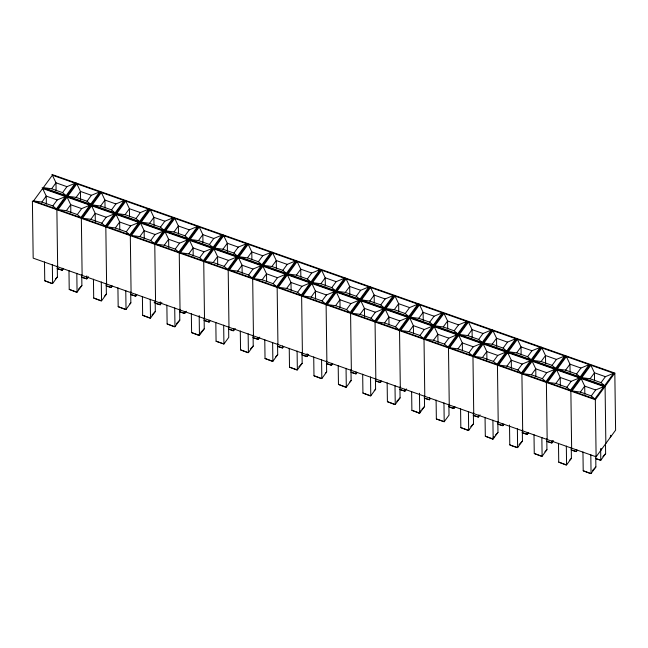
<?xml version="1.0" encoding="UTF-8"?>
<svg xmlns="http://www.w3.org/2000/svg" width="648" height="648" viewBox="0 0 648 648"><rect width="100%" height="100%" fill="white"/><g stroke="black" fill="none" stroke-linecap="round" stroke-linejoin="round"><path stroke-width="0.97" d="M33.558 200.912L42.638 188.487L65.456 196.538L56.376 208.964L33.558 200.912L41.885 202.063L52.836 205.918L56.376 208.964M43.303 187.62L52.383 175.195L75.2 183.246L66.12 195.672L43.303 187.62L51.629 188.762L62.581 192.626L66.12 195.672M41.885 202.063L46.243 196.101L42.638 188.487M51.629 188.762L55.987 182.801L52.383 175.195M52.836 205.918L57.194 199.957L65.456 196.538M62.581 192.626L66.938 186.665L75.2 183.246M76.359 183.084L56.878 209.709L57.656 266.782M58.037 209.547L67.117 197.122L89.934 205.173L80.854 217.598L58.037 209.547L66.363 210.697L77.306 214.561L80.854 217.598M67.781 196.255L76.861 183.829L99.679 191.881L90.599 204.306L67.781 196.255L76.108 197.397L87.051 201.261L90.599 204.306M66.363 210.697L70.721 204.736L67.117 197.122M76.108 197.397L80.465 191.435L76.861 183.829M77.306 214.561L81.664 208.599L89.934 205.173M87.051 201.261L91.409 195.299L99.679 191.881M100.837 191.719L81.348 218.344L82.126 275.424M82.507 218.19L91.595 205.764L114.413 213.816L105.324 226.241L82.507 218.19L90.842 219.332L101.785 223.196L105.324 226.241M92.251 204.889L101.339 192.464L124.149 200.516L115.069 212.941L92.251 204.889L100.586 206.04L111.529 209.895L115.069 212.941M90.842 219.332L95.199 213.37L91.595 205.764M100.586 206.04L104.944 200.078L101.339 192.464M57.267 266.028L57.421 276.947L52.601 283.541L51.816 283.524L44.753 280.77L44.493 261.914M63.415 268.782L62.338 270.248L57.947 268.952M101.785 223.196L106.142 217.234L114.413 213.816M111.529 209.895L115.887 203.942L124.149 200.516M125.315 200.362L105.827 226.986L106.604 284.059M106.985 226.824L116.065 214.399L138.883 222.45L129.803 234.876L106.985 226.824L115.312 227.966L126.263 231.83L129.803 234.876M116.729 213.532L125.809 201.099L148.627 209.15L139.547 221.584L116.729 213.532L125.056 214.674L136.007 218.538L139.547 221.584M115.312 227.966L119.669 222.005L116.065 214.399M125.056 214.674L129.414 208.713L125.809 201.099M81.745 274.663L81.891 285.582L77.072 292.175L76.294 292.159L69.223 289.405L68.972 270.548M88.42 276.68L86.816 278.883L82.418 277.595M126.263 231.83L130.621 225.869L138.883 222.45M136.007 218.538L140.365 212.576L148.627 209.15M140.041 222.288L130.305 235.621L131.082 292.694M140.049 222.321L149.785 208.996M131.463 235.459L140.543 223.034L163.361 231.085L154.281 243.51L131.463 235.459L139.79 236.609L150.733 240.473L154.281 243.51M141.207 222.167L150.287 209.741L173.105 217.793L164.025 230.218L141.207 222.167L149.534 223.309L160.477 227.173L164.025 230.218M139.79 236.609L144.148 230.648L140.543 223.034M149.534 223.309L153.892 217.347L150.287 209.741M106.223 283.298L106.369 294.216L101.55 300.818L100.764 300.802L93.701 298.048L93.442 279.183M112.363 286.051L111.294 287.518L106.896 286.23M150.733 240.473L155.091 234.511L163.361 231.085M160.477 227.173L164.835 221.211L173.105 217.793M174.263 217.631L154.775 244.256L155.552 301.328M155.933 244.102L165.021 231.676L187.839 239.728L178.751 252.153L155.933 244.102L164.268 245.244L175.211 249.107L178.751 252.153M165.677 230.801L174.766 218.376L197.575 226.427L188.495 238.853L165.677 230.801L174.012 231.944L184.955 235.807L188.495 238.853M164.268 245.244L168.626 239.282L165.021 231.676M174.012 231.944L178.37 225.99L174.766 218.376M130.694 291.94L130.847 302.859L126.028 309.452L125.242 309.436L118.179 306.682L117.92 287.825M136.841 294.694L135.764 296.152L131.374 294.864M175.211 249.107L179.569 243.146L187.839 239.728M184.955 235.807L189.313 229.846L197.575 226.427M198.742 226.265L179.253 252.89L180.031 309.971M180.411 252.736L189.491 240.311L212.309 248.362L203.229 260.788L180.411 252.736L188.738 253.878L199.689 257.742L203.229 260.788M190.156 239.436L199.236 227.011L222.053 235.062L212.973 247.487L190.156 239.436L198.482 240.586L209.434 244.45L212.973 247.487M188.738 253.878L193.096 247.917L189.491 240.311M198.482 240.586L202.84 234.625L199.236 227.011M155.172 300.575L155.318 311.494L150.498 318.087L149.72 318.071L142.649 315.317L142.398 296.46M161.846 302.592L160.242 304.795L155.844 303.499M199.689 257.742L204.047 251.78L212.309 248.362M209.434 244.45L213.791 238.488L222.053 235.062M223.212 234.908L203.731 261.533L204.509 318.605M204.889 261.371L213.97 248.945L236.787 256.997L227.707 269.422L204.889 261.371L213.216 262.513L224.159 266.377L227.707 269.422M214.634 248.079L223.714 235.653L246.532 243.705L237.452 256.13L214.634 248.079L222.961 249.221L233.904 253.085L237.452 256.13M213.216 262.513L217.574 256.559L213.97 248.945M222.961 249.221L227.318 243.259L223.714 235.653M179.65 309.209L179.796 320.128L174.976 326.73L174.191 326.714L167.127 323.959L166.868 305.095M186.324 311.234L184.721 313.43L180.322 312.142M224.159 266.377L228.517 260.415L236.787 256.997M233.904 253.085L238.261 247.123L246.532 243.705M247.69 243.543L228.201 270.167L228.979 327.24M229.36 270.005L238.448 257.58L261.266 265.631L252.177 278.057L229.36 270.005L237.695 271.156L248.638 275.019L252.177 278.057M239.104 256.713L248.192 244.288L271.01 252.339L261.922 264.765L239.104 256.713L247.439 257.855L258.382 261.719L261.922 264.765M237.695 271.156L242.052 265.194L238.448 257.58M247.439 257.855L251.797 251.894L248.192 244.288M191.346 313.737L191.606 332.594L198.669 335.348L200.337 333.072M204.12 317.852L204.274 328.763L199.454 335.364L198.669 335.348M210.268 320.598L209.191 322.064L204.8 320.776M248.638 275.019L252.995 269.058L261.266 265.631M258.382 261.719L262.74 255.758L271.01 252.339M272.168 252.177L252.68 278.802L253.457 335.883M253.838 278.648L262.918 266.223L285.736 274.274L276.656 286.7L253.838 278.648L262.165 279.79L273.116 283.654L276.656 286.7M263.582 265.348L272.662 252.923L295.48 260.974L286.4 273.399L263.582 265.348L271.909 266.498L282.86 270.354L286.4 273.399M262.165 279.79L266.522 273.829L262.918 266.223M271.909 266.498L276.267 260.536L272.662 252.923M229.271 329.411L232.883 330.691L234.001 329.168M235.273 328.504L233.669 330.707L232.883 330.691M273.116 283.654L277.474 277.692L285.736 274.274M282.86 270.354L287.218 264.392L295.48 260.974M296.638 260.82L277.158 287.445L277.935 344.517M278.316 287.283L287.396 274.857L310.214 282.909L301.134 295.334L278.316 287.283L286.643 288.425L297.586 292.289L301.134 295.334M288.06 273.983L297.14 261.557L319.958 269.609L310.878 282.034L288.06 273.983L296.387 275.133L307.33 278.996L310.878 282.034M286.643 288.425L291.001 282.463L287.396 274.857M296.387 275.133L300.745 269.171L297.14 261.557M253.076 335.121L253.222 346.04L248.403 352.634L247.617 352.617L240.554 349.863L240.295 331.007M259.751 337.138L258.147 339.341L253.749 338.045M297.586 292.289L301.944 286.327L310.214 282.909M307.33 278.996L311.688 273.035L319.958 269.609M321.116 269.455L301.628 296.079L302.405 353.152M302.786 295.917L311.874 283.492L334.692 291.543L325.604 303.969L302.786 295.917L311.121 297.067L322.064 300.923L325.604 303.969M312.53 282.625L321.619 270.2L344.436 278.251L335.348 290.677L312.53 282.625L320.865 283.767L331.808 287.631L335.348 290.677M311.121 297.067L315.479 291.106L311.874 283.492M320.865 283.767L325.223 277.806L321.619 270.2M277.546 343.756L277.7 354.675L272.881 361.276L272.095 361.26L265.032 358.506L264.773 339.641M283.694 346.51L282.617 347.976L278.227 346.688M322.064 300.923L326.422 294.97L334.692 291.543M331.808 287.631L336.166 281.669L344.436 278.251M345.595 278.089L326.106 304.714L326.884 361.786M327.264 304.56L336.344 292.127L359.162 300.178L350.082 312.611L327.264 304.56L335.591 305.702L346.542 309.566L350.082 312.611M337.009 291.26L346.089 278.834L368.906 286.886L359.826 299.311L337.009 291.26L345.335 292.402L356.287 296.266L359.826 299.311M335.591 305.702L339.949 299.741L336.344 292.127M345.335 292.402L349.693 286.44L346.089 278.834M302.025 352.399L302.171 363.317L297.351 369.911L296.573 369.895L289.502 367.141L289.251 348.284M308.699 354.416L307.095 356.611L302.697 355.323M346.542 309.566L350.9 303.604L359.162 300.178M356.287 296.266L360.644 290.304L368.906 286.886M370.065 286.724L350.584 313.349L351.362 370.429M351.743 313.195L360.823 300.769L383.64 308.821L374.56 321.246L351.743 313.195L360.069 314.337L371.012 318.2L374.56 321.246M361.487 299.894L370.567 287.469L393.385 295.52L384.305 307.946L361.487 299.894L369.814 301.045L380.757 304.908L384.305 307.946M360.069 314.337L364.427 308.375L360.823 300.769M369.814 301.045L374.171 295.083L370.567 287.469M326.503 361.033L326.649 371.952L321.829 378.545L321.044 378.529L313.98 375.775L313.721 356.918M332.643 363.787L331.574 365.253L327.175 363.957M371.012 318.2L375.37 312.239L383.64 308.821M380.757 304.908L385.115 298.947L393.385 295.52M394.543 295.366L375.054 321.991L375.832 379.064M376.213 321.829L385.301 309.404L408.119 317.455L399.03 329.881L376.213 321.829L384.548 322.971L395.491 326.835L399.03 329.881M385.957 308.537L395.045 296.112L417.863 304.163L408.775 316.589L385.957 308.537L394.292 309.679L405.235 313.543L408.775 316.589M384.548 322.971L388.905 317.018L385.301 309.404M394.292 309.679L398.65 303.718L395.045 296.112M350.973 369.668L351.127 380.587L346.307 387.18L345.522 387.172L338.459 384.418L338.199 365.553M357.121 372.422L356.044 373.888L351.653 372.6M395.491 326.835L399.848 320.873L408.119 317.455M405.235 313.543L409.593 307.581L417.863 304.163M419.021 304.001L399.533 330.626L400.31 387.698M400.691 330.464L409.771 318.038L432.589 326.09L423.509 338.515L400.691 330.464L409.018 331.614L419.969 335.478L423.509 338.515M410.435 317.172L419.515 304.746L442.333 312.798L433.253 325.223L410.435 317.172L418.762 318.314L429.713 322.178L433.253 325.223M409.018 331.614L413.375 325.652L409.771 318.038M418.762 318.314L423.12 312.352L419.515 304.746M375.451 378.302L375.597 389.221L370.778 395.823L370 395.807L362.929 393.053L362.678 374.196M381.591 381.056L380.522 382.523L376.124 381.235M419.969 335.478L424.327 329.516L432.589 326.09M429.713 322.178L434.071 316.216L442.333 312.798M443.491 312.636L424.011 339.26L424.788 396.333M425.169 339.106L434.249 326.681L457.067 334.733L447.987 347.158L425.169 339.106L433.496 340.249L444.439 344.112L447.987 347.158M434.913 325.806L443.993 313.381L466.811 321.432L457.731 333.858L434.913 325.806L443.24 326.957L454.183 330.812L457.731 333.858M433.496 340.249L437.854 334.287L434.249 326.681M443.24 326.957L447.598 320.995L443.993 313.381M399.929 386.945L400.075 397.864L395.256 404.457L394.47 404.441L387.407 401.687L387.148 382.83M406.604 388.962L405 391.165L400.602 389.869M444.439 344.112L448.797 338.151L457.067 334.733M454.183 330.812L458.541 324.851L466.811 321.432M467.969 321.27L448.481 347.903L449.258 404.976M449.639 347.741L458.727 335.316L481.545 343.367L472.457 355.793L449.639 347.741L457.974 348.883L468.917 352.747L472.457 355.793M459.383 334.441L468.472 322.016L491.289 330.067L482.201 342.492L459.383 334.441L467.718 335.591L478.661 339.455L482.201 342.492M457.974 348.883L462.332 342.922L458.727 335.316M467.718 335.591L472.076 329.63L468.472 322.016M411.626 391.465L411.885 410.322L418.948 413.076L420.617 410.8M424.4 395.58L424.553 406.499L419.734 413.092L418.948 413.076M430.547 398.334L429.47 399.8L425.08 398.504M468.917 352.747L473.275 346.785L481.545 343.367M478.661 339.455L483.019 333.493L491.289 330.067M492.448 329.913L472.959 356.538L473.737 413.61M474.117 356.376L483.197 343.95L506.015 352.002L496.935 364.427L474.117 356.376L482.444 357.526L493.395 361.382L496.935 364.427M483.862 343.084L492.942 330.658L515.759 338.71L506.679 351.135L483.862 343.084L492.188 344.226L503.14 348.089L506.679 351.135M482.444 357.526L486.802 351.564L483.197 343.95M492.188 344.226L496.546 338.264L492.942 330.658M449.55 407.147L453.163 408.418L454.28 406.904M455.018 406.968L453.948 408.434L453.163 408.418M493.395 361.382L497.753 355.42L506.015 352.002M503.14 348.089L507.497 342.128L515.759 338.71M516.918 338.548L497.437 365.172L498.215 422.245M498.596 365.01L507.676 352.585L530.493 360.636L521.413 373.062L498.596 365.01L506.922 366.161L517.865 370.024L521.413 373.062M508.34 351.718L517.42 339.293L540.238 347.344L531.158 359.77L508.34 351.718L516.667 352.86L527.61 356.724L531.158 359.77M506.922 366.161L511.28 360.199L507.676 352.585M516.667 352.86L521.024 346.899L517.42 339.293M473.356 412.857L473.502 423.776L468.682 430.369L467.897 430.353L460.833 427.599L460.574 408.742M480.03 414.874L478.427 417.069L474.028 415.781M517.865 370.024L522.223 364.063L530.493 360.636M527.61 356.724L531.968 350.762L540.238 347.344M531.652 360.482L521.907 373.807L522.685 430.888M531.652 360.515L541.396 347.182M523.066 373.653L532.154 361.228L554.971 369.279L545.883 381.704L523.066 373.653L531.4 374.795L542.344 378.659L545.883 381.704M532.81 360.353L541.898 347.927L564.716 355.979L555.628 368.404L532.81 360.353L541.145 361.503L552.088 365.359L555.628 368.404M531.4 374.795L535.758 368.834L532.154 361.228M541.145 361.503L545.503 355.541L541.898 347.927M485.052 417.377L485.312 436.234L492.375 438.988L494.043 436.712M497.826 421.492L497.98 432.41L493.16 439.004L492.375 438.988M503.974 424.246L502.897 425.712L498.506 424.416M542.344 378.659L546.701 372.697L554.971 369.279M552.088 365.359L556.446 359.405L564.716 355.979M565.874 355.825L546.385 382.45L547.163 439.522M547.544 382.288L556.624 369.862L579.442 377.914L570.361 390.339L547.544 382.288L555.871 383.43L566.822 387.293L570.361 390.339M557.288 368.996L566.368 356.562L589.186 364.613L580.106 377.047L557.288 368.996L565.615 370.138L576.566 374.001L580.106 377.047M555.871 383.43L560.228 377.468L556.624 369.862M565.615 370.138L569.973 364.176L566.368 356.562M522.976 433.058L526.589 434.33L527.707 432.807M522.304 430.126L522.45 441.045L517.63 447.638L513.232 446.351L509.782 444.876L509.514 425.023M528.444 432.88L527.375 434.346L526.589 434.33M566.822 387.293L571.18 381.332L579.442 377.914M576.566 374.001L580.924 368.04L589.186 364.613M590.344 364.459L570.864 391.084L571.641 448.157M572.022 390.922L581.102 378.497L603.92 386.548L594.84 398.974L572.022 390.922L580.349 392.072L591.292 395.936L594.84 398.974M581.766 377.63L590.846 365.205L613.664 373.256L604.584 385.682L581.766 377.63L590.093 378.772L601.036 382.636L604.584 385.682M580.349 392.072L584.707 386.111L581.102 378.497M590.093 378.772L594.451 372.811L590.846 365.205M551.626 442.211L552.736 440.689M546.782 438.761L546.928 449.68L542.109 456.281L541.323 456.265L534.26 453.511L534.001 434.646M553.457 440.786L551.853 442.981L547.455 441.693M591.292 395.936L595.65 389.975L603.92 386.548M601.036 382.636L605.394 376.674L613.664 373.256M595.334 399.719L32.4 201.074L33.178 258.147L596.111 456.791L595.334 399.719L614.822 373.094L51.889 174.45M571.253 447.404L571.406 458.322L566.587 464.916L565.801 464.9L558.738 462.145L558.479 443.289M577.4 450.158L576.323 451.615L571.933 450.328M596.111 456.791L615.6 430.167L614.822 373.094M595.731 456.038L595.876 466.957L591.057 473.55L590.279 473.534L583.208 470.78L582.957 451.923M605.491 443.734L605.621 453.657L600.801 460.258L596.403 458.962M55.388 279.069L57.421 276.947M78.513 289.121L81.891 285.582M104.336 296.347L106.369 294.216M129.495 304.276L130.847 302.859M151.94 315.033L155.318 311.494M176.41 323.676L179.796 320.128M200.888 332.311L204.274 328.763M250.517 348.875L253.222 346.04M275.667 356.805L277.7 354.675M298.793 366.857L302.171 363.317M325.296 373.37L326.649 371.952M349.774 382.004L351.127 380.587M374.244 390.639L375.597 389.221M396.689 401.404L400.075 397.864M421.848 409.334L424.553 406.499M470.796 426.603L473.502 423.776M495.275 435.245L497.98 432.41M519.072 444.585L522.45 441.045M544.903 451.81L546.928 449.68M569.373 460.445L571.406 458.322M602.915 456.492L605.621 453.657M592.499 470.497L595.876 466.957M66.938 186.665L55.987 182.801L56.101 190.844M91.409 195.299L80.465 191.435L80.571 199.479M115.887 203.942L104.944 200.078L105.049 208.113M140.365 212.576L129.414 208.713L129.527 216.756M164.835 221.211L153.892 217.347L153.997 225.391M189.313 229.846L178.37 225.99L178.475 234.025M213.791 238.488L202.84 234.625L202.954 242.66M238.261 247.123L227.318 243.259L227.424 251.303M262.74 255.758L251.797 251.894L251.902 259.937M287.218 264.392L276.267 260.536L276.38 268.572M311.688 273.035L300.745 269.171L300.85 277.214M336.166 281.669L325.223 277.806L325.328 285.849M360.644 290.304L349.693 286.44L349.807 294.484M385.115 298.947L374.171 295.083L374.277 303.118M409.593 307.581L398.65 303.718L398.755 311.761M434.071 316.216L423.12 312.352L423.233 320.396M458.541 324.851L447.598 320.995L447.703 329.03M483.019 333.493L472.076 329.63L472.181 337.673M507.497 342.128L496.546 338.264L496.66 346.307M531.968 350.762L521.024 346.899L521.13 354.942M556.446 359.405L545.503 355.541L545.608 363.577M580.924 368.04L569.973 364.176L570.086 372.219M605.394 376.674L594.451 372.811L594.556 380.854M42.144 187.742L605.078 386.427M57.194 199.957L46.243 196.101L46.356 204.136M81.664 208.599L70.721 204.736L70.835 212.779M106.142 217.234L95.199 213.37L95.305 221.414M130.621 225.869L119.669 222.005L119.783 230.048M155.091 234.511L144.148 230.648L144.261 238.683M179.569 243.146L168.626 239.282L168.731 247.325M204.047 251.78L193.096 247.917L193.209 255.96M228.517 260.415L217.574 256.559L217.688 264.595M252.995 269.058L242.052 265.194L242.158 273.237M277.474 277.692L266.522 273.829L266.636 281.872M301.944 286.327L291.001 282.463L291.114 290.507M326.422 294.97L315.479 291.106L315.584 299.141M350.9 303.604L339.949 299.741L340.062 307.784M375.37 312.239L364.427 308.375L364.541 316.418M399.848 320.873L388.905 317.018L389.011 325.053M424.327 329.516L413.375 325.652L413.489 333.688M448.797 338.151L437.854 334.287L437.967 342.33M473.275 346.785L462.332 342.922L462.437 350.965M497.753 355.42L486.802 351.564L486.915 359.6M522.223 364.063L511.28 360.199L511.394 368.242M546.701 372.697L535.758 368.834L535.864 376.877M571.18 381.332L560.228 377.468L560.342 385.511M595.65 389.975L584.707 386.111L584.82 394.146M57.105 268.402L62.338 270.248L62.313 268.264M81.583 277.036L86.816 278.883L86.775 275.902M106.061 285.671L111.294 287.518L111.262 285.533M130.532 294.314L135.764 296.152L135.74 294.168M154.135 302.64L160.242 304.795L160.202 301.814M179.488 311.583L184.721 313.43L184.688 311.445M203.958 320.217L209.191 322.064L209.166 320.08M228.436 328.86L233.669 330.707L233.644 328.722M252.914 337.495L258.147 339.341L258.115 337.357M277.385 346.129L282.617 347.976L282.593 345.992M301.863 354.764L307.095 356.611L307.055 353.638M326.341 363.406L331.574 365.253L331.541 363.269M350.811 372.041L356.044 373.888L356.019 371.903M375.289 380.676L380.522 382.523L380.498 380.538M399.767 389.318L405 391.165L404.968 389.173M424.238 397.953L429.47 399.8L429.446 397.815M448.716 406.588L453.948 408.434L453.924 406.45M473.194 415.222L478.427 417.069L478.394 415.085M497.664 423.865L502.897 425.712L502.872 423.727M522.142 432.5L527.375 434.346L527.351 432.362M546.62 441.134L551.853 442.981L551.821 440.996M571.091 449.777L576.323 451.615L576.299 449.631M595.569 458.411L600.801 460.258L600.664 450.328M44.753 280.77L52.601 283.541L52.342 264.684M69.223 289.405L77.072 292.175L76.812 273.318M93.701 298.048L101.55 300.818L101.291 281.953M118.179 306.682L126.028 309.452L125.769 290.596M142.649 315.317L150.498 318.087L150.239 299.23M167.127 323.959L174.976 326.73L174.717 307.865M191.606 332.594L199.454 335.364L199.179 315.511M215.825 322.372L216.076 341.229L223.924 343.999L228.744 337.406L228.598 326.487M240.554 349.863L248.403 352.634L248.144 333.777M265.032 358.506L272.881 361.276L272.622 342.411M289.502 367.141L297.351 369.911L297.1 351.054M313.98 375.775L321.829 378.545L321.57 359.689M338.459 384.418L346.307 387.18L346.048 368.323M362.929 393.053L370.778 395.823L370.526 376.958M387.407 401.687L395.256 404.457L394.997 385.601M411.885 410.322L419.734 413.092L419.459 393.239M436.104 400.1L436.355 418.964L444.204 421.735L449.024 415.133L448.878 404.214M460.833 427.599L468.682 430.369L468.423 411.512M485.312 436.234L493.16 439.004L492.901 420.147M509.782 444.876L517.63 447.638L517.379 428.782M534.26 453.511L542.109 456.281L541.85 437.416M558.738 462.145L566.587 464.916L566.328 446.059M583.208 470.78L591.057 473.55L590.806 454.694M436.355 418.964L444.204 421.735L443.953 402.87M216.076 341.229L223.924 343.999L223.673 325.142M610.732 436.833L610.708 435.27L610.238 437.497M605.078 386.394L605.856 443.499M600.988 450.133L600.963 448.57L600.502 450.797"/></g></svg>
